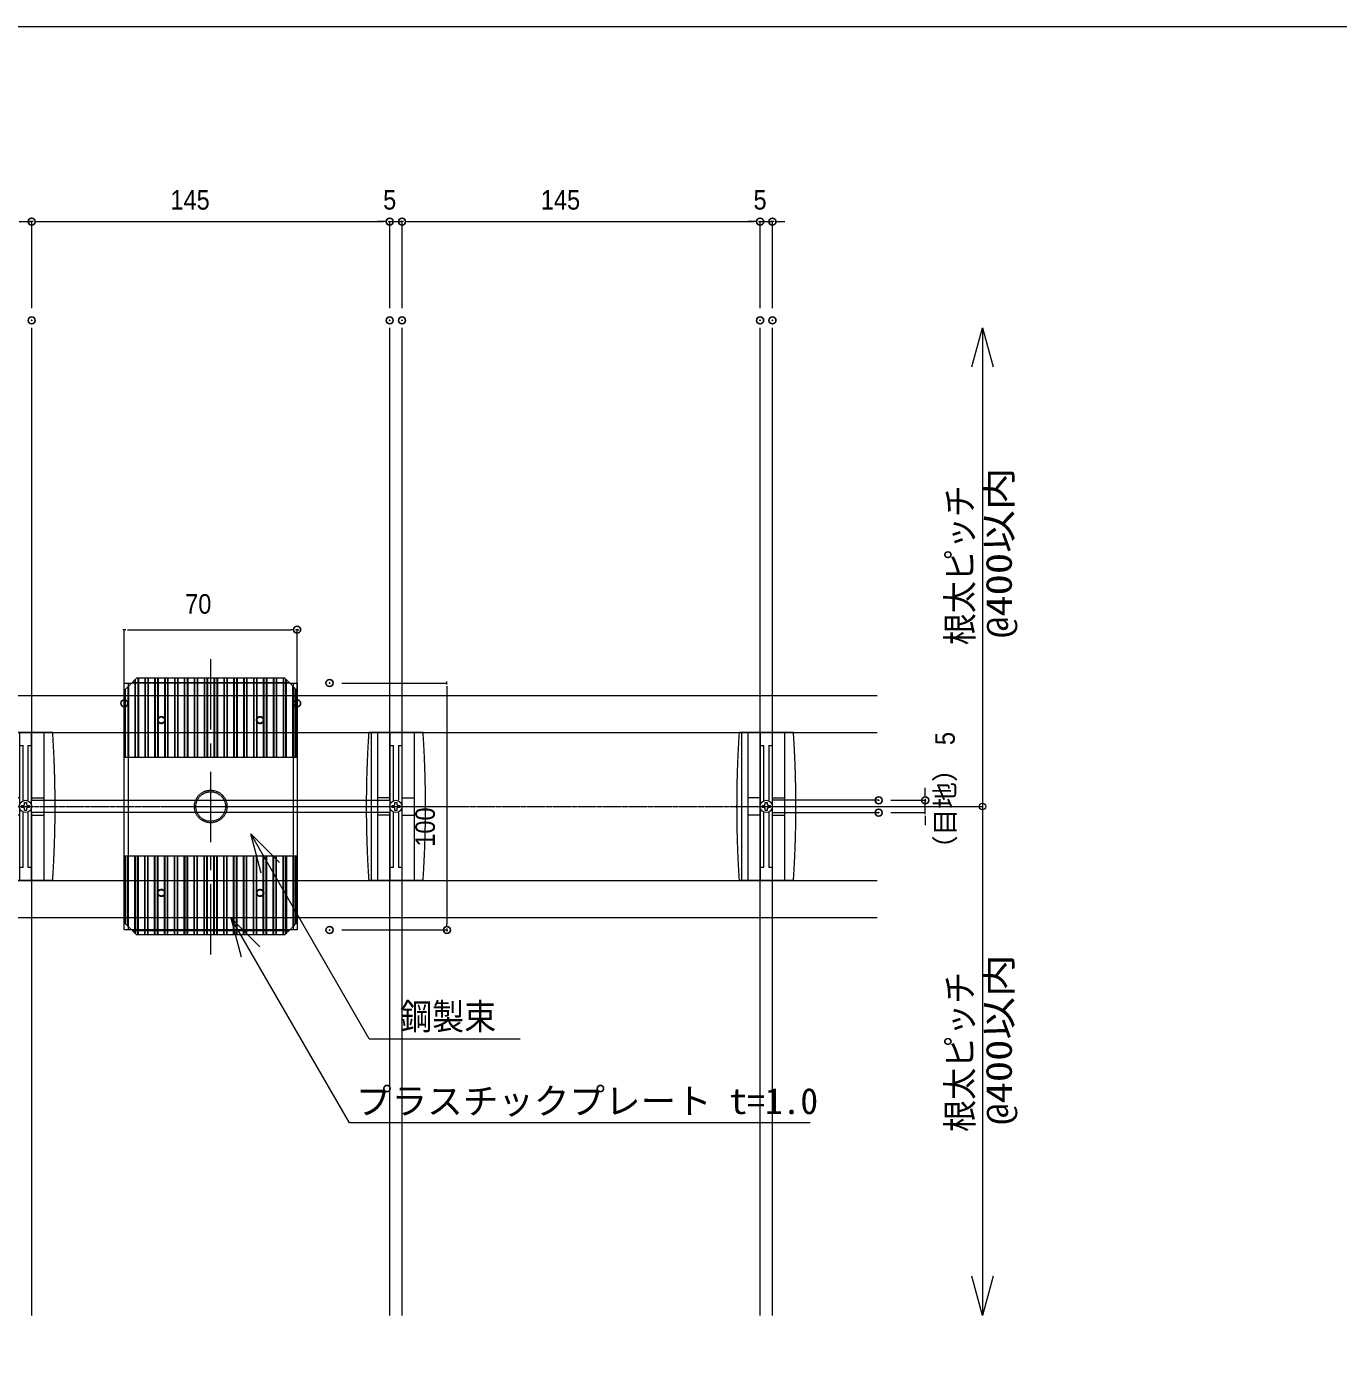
# Model space of a CAD drawing. Units: millimetres, scale not verified. Extents: x -12715 to 12220, y -3398 to 4210.
# Drawn here: x -1253 to -722, y 3059 to 3596 of the extents above; entities that cross this region are included whole.
import ezdxf
from ezdxf.enums import TextEntityAlignment as Align

# ---------------------------------------------------------------- set-up
doc = ezdxf.new("R2010")
doc.units = ezdxf.units.MM
doc.header["$LTSCALE"] = 5.7
doc.header["$PDMODE"] = 32
doc.header["$PDSIZE"] = 2.85
doc.linetypes.add('CHAIN1', pattern=[8, 5, -1, 1, -1])
doc.linetypes.add('DASHED1', pattern=[1.8, 1.2, -0.6])
for name, color, linetype, lineweight in [('0-0_図枠', 7, 'Continuous', 9), ('0-1_デッキ', 7, 'Continuous', 9), ('0-2_文字', 4, 'Continuous', 9), ('0-3_寸法', 7, 'Continuous', 9), ('0-4_一般', 4, 'Continuous', 9), ('0-5_根太', 4, 'Continuous', 9), ('0-7_0', 7, 'Continuous', 9), ('0-B_WQCS', 4, 'Continuous', 9), ('0-C_束', 4, 'Continuous', 9)]:
    doc.layers.add(name, color=color, linetype=linetype, lineweight=lineweight)
doc.layers.add('0-8_DEFPOINTS', color=7, linetype='Continuous')
doc.styles.add('Osaka', font='')
doc.styles.add('ＭＳ ゴシック', font='')
doc.styles.get('Osaka').set_extended_font_data('Osaka')
doc.styles.get('ＭＳ ゴシック').set_extended_font_data('MS Gothic')

# ---------------------------------------------------------------- blocks, each defined once
blk = doc.blocks.new('_DOT')
at = {"layer": '0-7_0'}
for p, q in [((-20, 0), (-40, 0)), ((-10, 0), (10, 0))]:
    blk.add_line(p, q, dxfattribs=at)
blk = doc.blocks.new('グループ-283-1')
at = {"layer": '0-5_根太', "linetype": 'DASHED1'}
for p, q in [((-68227.9, 16198.7), (-47051.8, 16198.7)), ((-68227.9, 15598.7), (-47051.8, 15598.7)), ((-68227.9, 13198.7), (-47051.8, 13198.7)), ((-68227.9, 12598.7), (-47051.8, 12598.7))]:
    blk.add_line(p, q, dxfattribs=at)
at = {"layer": '0-5_根太', "linetype": 'CHAIN1'}
blk.add_line((-68227.9, 14398.7), (-45345.4, 14398.7), dxfattribs=at)
blk = doc.blocks.new('グループ-401-1')
at = {"layer": '0-B_WQCS'}
blk.add_line((16, -39.2), (16, -62.5), dxfattribs=at)
for points in [[(-39.2, -16), (-62.5, -16), (-62.5, 16), (-39.2, 16)], [(-16, 39.3), (-16, 62.5), (16, 62.5), (16, 39.3)], [(39.2, 16), (62.5, 16), (62.5, -16), (39.2, -16)], [(16, -62.5), (-16, -62.5), (-16, -39.2)]]:
    blk.add_lwpolyline(points, dxfattribs=at)
blk.add_circle((0, 0), 100, dxfattribs=at)
for centre, start, end in [((-39.2, 39.3), 270, 0), ((39.2, 39.3), 180, 270), ((-39.2, -39.2), 0, 90), ((39.2, -39.2), 90, 180)]:
    blk.add_arc(centre, 23.2, start, end, dxfattribs=at)
blk = doc.blocks.new('グループ-402-1')
at = {"layer": '0-B_WQCS'}
blk.add_blockref('グループ-401-1', (0, 0), dxfattribs=at)
blk = doc.blocks.new('グループ-403-1')
at = {"layer": '0-B_WQCS', "linetype": 'DASHED1'}
for p, q in [((440, 1200), (-440, 1200)), ((-400, 1193.3), (-400, -1193.3)), ((-299.7, 1200), (-299.7, -1200)), ((-99.7, 1200), (-99.7, 29.8)), ((99.7, 29.8), (99.7, 1200)), ((299.7, -1200), (299.7, 1200)), ((-99.7, 988.4), (-40, 988.4)), ((-40, 96), (-40, 988.4)), ((40, 988.4), (40, 96)), ((40, 988.4), (99.7, 988.4)), ((-99.7, 140), (-299.7, 140)), ((99.7, 140), (299.7, 140)), ((-99.7, -140), (-299.7, -140)), ((-99.7, -29.8), (-99.7, -1200)), ((-40, -988.4), (-40, -96)), ((40, -96), (40, -988.4)), ((99.7, -1200), (99.7, -29.8)), ((99.7, -140), (299.7, -140)), ((-40, -988.4), (-99.7, -988.4)), ((99.7, -988.4), (40, -988.4)), ((440, -1200), (-440, -1200))]:
    blk.add_line(p, q, dxfattribs=at)
at = {"layer": '0-B_WQCS'}
for p, q in [((-99.7, 1200), (100.3, 1200)), ((100.3, -1200), (-99.7, -1200))]:
    blk.add_line(p, q, dxfattribs=at)
at = {"layer": '0-B_WQCS', "linetype": 'DASHED1'}
for centre, start, end in [((17540, 0), 176.1817, 183.8183), ((-17540, 0), 0, 3.8183), ((-17540, 0), 356.1817, 0)]:
    blk.add_arc(centre, 18020, start, end, dxfattribs=at)
at = {"layer": '0-B_WQCS'}
blk.add_blockref('グループ-402-1', (0, 0), dxfattribs=at)
blk = doc.blocks.new('グループ-404-1')
at = {"layer": '0-B_WQCS'}
blk.add_blockref('グループ-403-1', (0, 0), dxfattribs=at)
blk = doc.blocks.new('WQCS2016平')
at = {"layer": '0-B_WQCS'}
blk.add_blockref('グループ-404-1', (0, 0), dxfattribs=at)
blk = doc.blocks.new('グループ-449-1')
at = {"layer": '0-C_束', "linetype": 'DASHED1'}
for p, q in [((-59247.7, 13598.7), (-56447.7, 13598.7)), ((-59247.7, 12518.7), (-59247.7, 13598.7)), ((-59235.7, 13598.7), (-59235.7, 12506.7)), ((-59227.7, 13598.7), (-59227.7, 12498.7)), ((-59187.7, 12458.7), (-59187.7, 13598.7)), ((-59179.7, 12450.7), (-59179.7, 13598.7)), ((-59075.7, 12346.7), (-59075.7, 13598.7)), ((-59067.7, 13598.7), (-59067.7, 12338.7)), ((-59027.7, 12318.7), (-59027.7, 13598.7)), ((-59019.7, 12318.7), (-59019.7, 13598.7)), ((-58915.7, 12318.7), (-58915.7, 13598.7)), ((-58907.7, 12318.7), (-58907.7, 13598.7)), ((-58867.7, 12318.7), (-58867.7, 13598.7)), ((-58859.7, 12318.7), (-58859.7, 13598.7)), ((-58755.7, 12318.7), (-58755.7, 13598.7)), ((-58747.7, 12318.7), (-58747.7, 13598.7)), ((-58707.7, 12318.7), (-58707.7, 13598.7)), ((-58699.7, 12318.7), (-58699.7, 13598.7)), ((-58595.7, 12318.7), (-58595.7, 13598.7)), ((-58587.7, 12318.7), (-58587.7, 13598.7)), ((-58547.7, 12318.7), (-58547.7, 13598.7)), ((-58539.7, 12318.7), (-58539.7, 13598.7)), ((-58435.7, 12318.7), (-58435.7, 13598.7)), ((-58427.7, 12318.7), (-58427.7, 13598.7)), ((-58387.7, 12318.7), (-58387.7, 13598.7)), ((-58379.7, 12318.7), (-58379.7, 13598.7)), ((-58275.7, 12318.7), (-58275.7, 13598.7)), ((-58267.7, 13598.7), (-58267.7, 12318.7)), ((-58227.7, 12318.7), (-58227.7, 13598.7)), ((-58219.7, 12318.7), (-58219.7, 13598.7)), ((-58115.7, 12318.7), (-58115.7, 13598.7)), ((-58107.7, 12318.7), (-58107.7, 13598.7)), ((-58067.7, 12318.7), (-58067.7, 13598.7)), ((-58059.7, 12318.7), (-58059.7, 13598.7)), ((-57955.7, 12318.7), (-57955.7, 13598.7)), ((-57947.7, 12318.7), (-57947.7, 13598.7)), ((-57907.7, 12318.7), (-57907.7, 13598.7)), ((-57899.7, 12318.7), (-57899.7, 13598.7)), ((-57795.7, 12318.7), (-57795.7, 13598.7)), ((-57787.7, 12318.7), (-57787.7, 13598.7)), ((-57747.7, 12318.7), (-57747.7, 13598.7)), ((-57739.7, 12318.7), (-57739.7, 13598.7)), ((-57635.7, 12318.7), (-57635.7, 13598.7)), ((-57627.7, 12318.7), (-57627.7, 13598.7)), ((-57587.7, 12318.7), (-57587.7, 13598.7)), ((-57579.7, 12318.7), (-57579.7, 13598.7)), ((-57475.7, 12318.7), (-57475.7, 13598.7)), ((-57467.7, 12318.7), (-57467.7, 13598.7)), ((-57427.7, 12318.7), (-57427.7, 13598.7)), ((-57419.7, 12318.7), (-57419.7, 13598.7)), ((-57315.7, 12318.7), (-57315.7, 13598.7)), ((-57307.7, 12318.7), (-57307.7, 13598.7)), ((-57267.7, 12318.7), (-57267.7, 13598.7)), ((-57259.7, 12318.7), (-57259.7, 13598.7)), ((-57155.7, 12318.7), (-57155.7, 13598.7)), ((-57147.7, 12318.7), (-57147.7, 13598.7)), ((-57107.7, 12318.7), (-57107.7, 13598.7)), ((-57099.7, 12318.7), (-57099.7, 13598.7)), ((-56995.7, 12318.7), (-56995.7, 13598.7)), ((-56987.7, 12318.7), (-56987.7, 13598.7)), ((-56947.7, 12318.7), (-56947.7, 13598.7)), ((-56939.7, 12318.7), (-56939.7, 13598.7)), ((-56835.7, 12318.7), (-56835.7, 13598.7)), ((-56827.7, 12318.7), (-56827.7, 13598.7)), ((-56787.7, 12318.7), (-56787.7, 13598.7)), ((-56779.7, 12318.7), (-56779.7, 13598.7)), ((-56675.7, 12318.7), (-56675.7, 13598.7)), ((-56667.7, 12318.7), (-56667.7, 13598.7)), ((-56635.7, 12330.7), (-56635.7, 13598.7)), ((-56627.7, 13598.7), (-56627.7, 12338.7)), ((-56619.7, 13598.7), (-56619.7, 12346.7)), ((-56515.7, 13598.7), (-56515.7, 12450.7)), ((-56507.7, 13598.7), (-56507.7, 12458.7)), ((-56499.7, 13598.7), (-56499.7, 12466.7)), ((-56475.7, 13598.7), (-56475.7, 12490.7)), ((-56467.7, 13598.7), (-56467.7, 12498.7)), ((-56459.7, 13598.7), (-56459.7, 12506.7)), ((-56447.7, 13598.7), (-56447.7, 12518.7)), ((-59047.7, 12318.7), (-59247.7, 12518.7)), ((-56447.7, 12518.7), (-56647.7, 12318.7)), ((-59117.7, 12388.8), (-56577.6, 12388.8)), ((-56647.7, 12318.7), (-59047.7, 12318.7))]:
    blk.add_line(p, q, dxfattribs=at)
for centre in [(-58647.7, 12998.7), (-57047.7, 12998.7)]:
    blk.add_circle(centre, 49.9, dxfattribs=at)
blk = doc.blocks.new('グループ-450-1')
at = {"layer": '0-C_束', "linetype": 'DASHED1'}
for p, q in [((-59047.7, 16478.7), (-59247.7, 16278.7)), ((-59187.7, 16338.7), (-59187.7, 15198.7)), ((-59179.7, 16346.7), (-59179.7, 15198.7)), ((-59117.7, 16408.6), (-56577.6, 16408.6)), ((-59075.7, 16450.7), (-59075.7, 15198.7)), ((-59067.7, 15198.7), (-59067.7, 16458.7)), ((-56647.7, 16478.7), (-59047.7, 16478.7)), ((-59027.7, 16478.7), (-59027.7, 15198.7)), ((-59019.7, 16478.7), (-59019.7, 15198.7)), ((-58915.7, 16478.7), (-58915.7, 15198.7)), ((-58907.7, 16478.7), (-58907.7, 15198.7)), ((-58867.7, 16478.7), (-58867.7, 15198.7)), ((-58859.7, 16478.7), (-58859.7, 15198.7)), ((-58755.7, 16478.7), (-58755.7, 15198.7)), ((-58747.7, 16478.7), (-58747.7, 15198.7)), ((-58707.7, 16478.7), (-58707.7, 15198.7)), ((-58699.7, 16478.7), (-58699.7, 15198.7)), ((-58595.7, 16478.7), (-58595.7, 15198.7)), ((-58587.7, 16478.7), (-58587.7, 15198.7)), ((-58547.7, 16478.7), (-58547.7, 15198.7)), ((-58539.7, 16478.7), (-58539.7, 15198.7)), ((-58435.7, 16478.7), (-58435.7, 15198.7)), ((-58427.7, 16478.7), (-58427.7, 15198.7)), ((-58387.7, 16478.7), (-58387.7, 15198.7)), ((-58379.7, 16478.7), (-58379.7, 15198.7)), ((-58275.7, 16478.7), (-58275.7, 15198.7)), ((-58267.7, 15198.7), (-58267.7, 16478.7)), ((-58227.7, 16478.7), (-58227.7, 15198.7)), ((-58219.7, 16478.7), (-58219.7, 15198.7)), ((-58115.7, 16478.7), (-58115.7, 15198.7)), ((-58107.7, 16478.7), (-58107.7, 15198.7)), ((-58067.7, 16478.7), (-58067.7, 15198.7)), ((-58059.7, 16478.7), (-58059.7, 15198.7)), ((-57955.7, 16478.7), (-57955.7, 15198.7)), ((-57947.7, 16478.7), (-57947.7, 15198.7)), ((-57907.7, 16478.7), (-57907.7, 15198.7)), ((-57899.7, 16478.7), (-57899.7, 15198.7)), ((-57795.7, 16478.7), (-57795.7, 15198.7)), ((-57787.7, 16478.7), (-57787.7, 15198.7)), ((-57747.7, 16478.7), (-57747.7, 15198.7)), ((-57739.7, 16478.7), (-57739.7, 15198.7)), ((-57635.7, 16478.7), (-57635.7, 15198.7)), ((-57627.7, 16478.7), (-57627.7, 15198.7)), ((-57587.7, 16478.7), (-57587.7, 15198.7)), ((-57579.7, 16478.7), (-57579.7, 15198.7)), ((-57475.7, 16478.7), (-57475.7, 15198.7)), ((-57467.7, 16478.7), (-57467.7, 15198.7)), ((-57427.7, 16478.7), (-57427.7, 15198.7)), ((-57419.7, 16478.7), (-57419.7, 15198.7)), ((-57315.7, 16478.7), (-57315.7, 15198.7)), ((-57307.7, 16478.7), (-57307.7, 15198.7)), ((-57267.7, 16478.7), (-57267.7, 15198.7)), ((-57259.7, 16478.7), (-57259.7, 15198.7)), ((-57155.7, 16478.7), (-57155.7, 15198.7)), ((-57147.7, 16478.7), (-57147.7, 15198.7)), ((-57107.7, 16478.7), (-57107.7, 15198.7)), ((-57099.7, 16478.7), (-57099.7, 15198.7)), ((-56995.7, 16478.7), (-56995.7, 15198.7)), ((-56987.7, 16478.7), (-56987.7, 15198.7)), ((-56947.7, 16478.7), (-56947.7, 15198.7)), ((-56939.7, 16478.7), (-56939.7, 15198.7)), ((-56835.7, 16478.7), (-56835.7, 15198.7)), ((-56827.7, 16478.7), (-56827.7, 15198.7)), ((-56787.7, 16478.7), (-56787.7, 15198.7)), ((-56779.7, 16478.7), (-56779.7, 15198.7)), ((-56675.7, 16478.7), (-56675.7, 15198.7)), ((-56667.7, 16478.7), (-56667.7, 15198.7)), ((-56447.7, 16278.7), (-56647.7, 16478.7)), ((-56635.7, 16466.7), (-56635.7, 15198.7)), ((-56627.7, 15198.7), (-56627.7, 16458.7)), ((-56619.7, 15198.7), (-56619.7, 16450.7)), ((-56515.7, 15198.7), (-56515.7, 16346.7)), ((-56507.7, 15198.7), (-56507.7, 16338.7)), ((-56499.7, 15198.7), (-56499.7, 16330.7)), ((-59247.7, 16278.7), (-59247.7, 15198.7)), ((-59235.7, 15198.7), (-59235.7, 16290.7)), ((-59227.7, 15198.7), (-59227.7, 16298.7)), ((-56475.7, 15198.7), (-56475.7, 16306.7)), ((-56467.7, 15198.7), (-56467.7, 16298.7)), ((-56459.7, 15198.7), (-56459.7, 16290.7)), ((-56447.7, 15198.7), (-56447.7, 16278.7)), ((-59247.7, 15198.7), (-56447.7, 15198.7))]:
    blk.add_line(p, q, dxfattribs=at)
for centre in [(-58647.7, 15798.7), (-57047.7, 15798.7)]:
    blk.add_circle(centre, 49.9, dxfattribs=at)
blk = doc.blocks.new('グループ-451-1')
at = {"layer": '0-C_束', "linetype": 'DASHED1'}
for p, q in [((-59183.7, 16398.7), (-59183.7, 12398.7)), ((-56567.7, 16398.7), (-59127.7, 16398.7)), ((-56511.7, 16398.7), (-56511.7, 12398.7))]:
    blk.add_line(p, q, dxfattribs=at)
blk.add_lwpolyline([(-56567.7, 16398.7), (-56447.7, 16398.7), (-56447.7, 12398.7), (-56567.7, 12398.7), (-59127.7, 12398.7), (-59247.7, 12398.7), (-59247.7, 16398.7), (-59127.7, 16398.7)], dxfattribs=at)
for centre, radius in [((-58647.7, 15798.7), 60), ((-57047.7, 15798.7), 60), ((-57847.7, 14398.7), 264), ((-57847.7, 14398.7), 264), ((-57847.7, 14398.7), 240), ((-58647.7, 12998.7), 60), ((-57047.7, 12998.7), 60)]:
    blk.add_circle(centre, radius, dxfattribs=at)
at = {"layer": '0-C_束'}
for name in ['グループ-450-1', 'グループ-449-1']:
    blk.add_blockref(name, (0, 0), dxfattribs=at)

msp = doc.modelspace()

# ---------------------------------------------------------------- linework, layer by layer
at = {"layer": '0-0_図枠', "color": 5}
msp.add_lwpolyline([(-1681.016, 3595.811), (318.984, 3595.811), (318.984, 2295.811), (-1681.016, 2295.811)], close=True, dxfattribs=at)
at = {"layer": '0-1_デッキ'}
for p, q in [((-1251.106, 3282.468), (-1251.106, 3473.859)), ((-1106.106, 3282.468), (-1106.106, 3473.859)), ((-1101.106, 3073.859), (-1101.106, 3473.859)), ((-956.106, 3073.859), (-956.106, 3473.859)), ((-951.106, 3282.468), (-951.106, 3473.859)), ((-1251.106, 3282.468), (-1106.106, 3282.468)), ((-908.111, 3282.468), (-951.106, 3282.468)), ((-1251.106, 3073.859), (-1251.106, 3277.468)), ((-1106.106, 3277.468), (-1251.106, 3277.468)), ((-1106.106, 3073.859), (-1106.106, 3277.468)), ((-951.106, 3073.859), (-951.106, 3277.468)), ((-951.106, 3277.468), (-908.111, 3277.468))]:
    msp.add_line(p, q, dxfattribs=at)
at = {"layer": '0-2_文字'}
for q in [(-1162.361, 3268.845), (-1053.257, 3185.894)]:
    msp.add_line((-1114.47, 3185.894), q, dxfattribs=at)
for points in [[(-1158.108, 3252.97), (-1162.361, 3268.845), (-1150.74, 3257.223)], [(-935.804, 3151.845), (-1122.429, 3151.845), (-1170.32, 3234.795)], [(-1166.067, 3218.92), (-1170.32, 3234.795), (-1158.699, 3223.174)]]:
    msp.add_lwpolyline(points, dxfattribs=at)
at = {"layer": '0-3_寸法'}
for p, q in [((-1256.106, 3516.793), (-1251.106, 3516.793)), ((-1251.106, 3481.793), (-1251.106, 3516.793)), ((-1251.106, 3481.793), (-1251.106, 3516.793)), ((-1248.602, 3516.793), (-1108.609, 3516.793)), ((-1248.602, 3516.793), (-1246.098, 3516.793)), ((-1108.609, 3516.793), (-1111.113, 3516.793)), ((-1106.106, 3481.793), (-1106.106, 3516.793)), ((-1106.106, 3481.793), (-1106.106, 3516.793)), ((-1106.106, 3516.793), (-1101.106, 3516.793)), ((-1101.106, 3481.793), (-1101.106, 3516.793)), ((-1101.106, 3481.793), (-1101.106, 3516.793)), ((-1098.602, 3516.793), (-958.609, 3516.793)), ((-1098.602, 3516.793), (-1096.098, 3516.793)), ((-958.609, 3516.793), (-961.113, 3516.793)), ((-956.106, 3481.793), (-956.106, 3516.793)), ((-956.106, 3481.793), (-956.106, 3516.793)), ((-956.106, 3516.793), (-951.106, 3516.793)), ((-951.106, 3481.793), (-951.106, 3516.793)), ((-948.602, 3516.793), (-946.098, 3516.793)), ((-1213.606, 3326.755), (-1213.606, 3351.536)), ((-1211.102, 3351.536), (-1146.109, 3351.536)), ((-1143.606, 3326.755), (-1143.606, 3351.536)), ((-1125.49, 3329.968), (-1082.943, 3329.968)), ((-1082.943, 3327.464), (-1082.943, 3232.471)), ((-889.252, 3284.971), (-889.252, 3287.475)), ((-903.111, 3282.468), (-889.252, 3282.468)), ((-889.252, 3277.468), (-889.252, 3282.468)), ((-903.111, 3277.468), (-889.252, 3277.468)), ((-889.252, 3274.964), (-889.252, 3272.46)), ((-1125.49, 3229.968), (-1082.943, 3229.968))]:
    msp.add_line(p, q, dxfattribs=at)
at = {"layer": '0-3_寸法', "color": 4}
msp.add_line((-866.048, 3473.859), (-866.048, 3073.859), dxfattribs=at)
for points in [[(-870.302, 3457.984), (-866.048, 3473.859), (-861.794, 3457.984)], [(-861.794, 3089.734), (-866.048, 3073.859), (-870.302, 3089.734)]]:
    msp.add_lwpolyline(points, dxfattribs=at)
at = {"layer": '0-3_寸法'}
msp.add_circle((-866.048, 3279.968), 1.293, dxfattribs=at)
at = {"layer": '0-4_一般', "linetype": 'CHAIN1'}
msp.add_line((-1178.606, 3219.968), (-1178.606, 3339.968), dxfattribs=at)
at = {"layer": '0-8_DEFPOINTS'}
for p in [(-1251.106, 3516.793), (-1106.106, 3516.793), (-1101.106, 3516.793), (-956.106, 3516.793), (-951.106, 3516.793), (-1251.106, 3476.793), (-1106.106, 3476.793), (-1101.106, 3476.793), (-956.106, 3476.793), (-951.106, 3476.793), (-1143.606, 3351.536), (-1130.49, 3329.968), (-1213.606, 3321.755), (-1143.606, 3321.755), (-908.111, 3282.468), (-889.252, 3282.468), (-908.111, 3277.468), (-1130.49, 3229.968), (-1082.943, 3229.968)]:
    msp.add_point(p, dxfattribs=at)

# ---------------------------------------------------------------- block references
at = {"layer": '0-3_寸法', "xscale": 0.06259308, "yscale": 0.06259308}
for p, rotation in [((-1251.106, 3516.793), 180), ((-1251.106, 3516.793), 180), ((-1101.106, 3516.793), 180), ((-1101.106, 3516.793), 180), ((-951.106, 3516.793), 180), ((-1213.606, 3351.536), 180), ((-1082.943, 3329.968), 90), ((-889.252, 3282.468), 270), ((-889.252, 3277.468), 90), ((-1082.943, 3229.968), 270)]:
    msp.add_blockref('_DOT', p, dxfattribs=dict(at, rotation=rotation))
for p in [(-1106.106, 3516.793), (-1106.106, 3516.793), (-956.106, 3516.793), (-956.106, 3516.793), (-1143.606, 3351.536)]:
    msp.add_blockref('_DOT', p, dxfattribs=at)
at = {"layer": '0-5_根太', "xscale": 0.025, "yscale": 0.025}
msp.add_blockref('グループ-283-1', (267.586, 2920), dxfattribs=at)
at = {"layer": '0-B_WQCS', "xscale": 0.025, "yscale": 0.025}
for p in [(-1253.606, 3279.968), (-1103.606, 3279.968), (-953.606, 3279.968)]:
    msp.add_blockref('WQCS2016平', p, dxfattribs=at)
at = {"layer": '0-C_束', "xscale": 0.025, "yscale": 0.025}
msp.add_blockref('グループ-451-1', (267.586, 2920), dxfattribs=at)

# ---------------------------------------------------------------- texts
at = {"layer": '0-2_文字', "style": 'ＭＳ ゴシック', "width": 0.9}
msp.add_text('鋼製束', height=10.56, dxfattribs=at).set_placement((-1101.898, 3186.46), align=Align.BOTTOM_LEFT)
at = {"layer": '0-2_文字', "style": 'ＭＳ ゴシック'}
msp.add_text('プラスチックプレート t=1.0', height=10.56, dxfattribs=at).set_placement((-1119.76, 3152.251), align=Align.BOTTOM_LEFT)
at = {"layer": '0-3_寸法', "style": 'Osaka', "width": 0.9}
for s, p in [('145', (-1194.894, 3519.293)), ('5', (-1108.777, 3519.293)), ('145', (-1044.894, 3519.293)), ('5', (-958.777, 3519.293)), ('70', (-1188.947, 3355.662))]:
    msp.add_text(s, height=7.918, dxfattribs=at).set_placement(p, align=Align.BOTTOM_LEFT)
at = {"layer": '0-3_寸法', "color": 4, "style": 'ＭＳ ゴシック'}
for s, width, p in [('@400以内', 1.2, (-850.998, 3348.194)), ('根太ピッチ', 0.9, (-866.84, 3345.305)), ('@400以内', 1.2, (-850.998, 3151.098)), ('根太ピッチ', 0.9, (-866.84, 3148.209))]:
    msp.add_text(s, height=10.56, rotation=90, dxfattribs=dict(at, width=width)).set_placement(p, align=Align.BOTTOM_LEFT)
at = {"layer": '0-3_寸法', "style": 'Osaka', "width": 0.9}
for s, p in [('5', (-874.915, 3304.847)), ('100', (-1085.443, 3263.679))]:
    msp.add_text(s, height=7.918, rotation=90, dxfattribs=at).set_placement(p, align=Align.BOTTOM_LEFT)
at = {"layer": '0-3_寸法', "style": 'Osaka'}
msp.add_text('（目地）', height=7.918, rotation=90, dxfattribs=at).set_placement((-874.915, 3257.462), align=Align.BOTTOM_LEFT)

doc.saveas('drawing.dxf')
